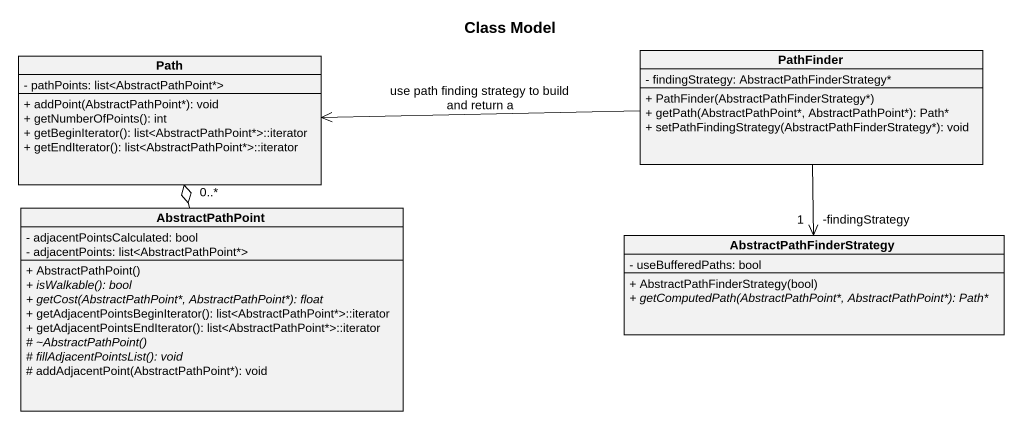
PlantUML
@startuml
title Class Model
hide circle
hide empty members
skinparam classAttributeIconSize 0
class Path {
  - pathPoints: list<AbstractPathPoint*>
  + addPoint(AbstractPathPoint*): void
  + getNumberOfPoints(): int
  + getBeginIterator(): list<AbstractPathPoint*>::iterator
  + getEndIterator(): list<AbstractPathPoint*>::iterator
}
class PathFinder {
  - findingStrategy: AbstractPathFinderStrategy*
  + PathFinder(AbstractPathFinderStrategy*)
  + getPath(AbstractPathPoint*, AbstractPathPoint*): Path*
  + setPathFindingStrategy(AbstractPathFinderStrategy*): void
}
class AbstractPathPoint {
  - adjacentPointsCalculated: bool
  - adjacentPoints: list<AbstractPathPoint*>
  + AbstractPathPoint()
  {abstract} + isWalkable(): bool
  {abstract} + getCost(AbstractPathPoint*, AbstractPathPoint*): float
  + getAdjacentPointsBeginIterator(): list<AbstractPathPoint*>::iterator
  + getAdjacentPointsEndIterator(): list<AbstractPathPoint*>::iterator
  {abstract} # ~AbstractPathPoint()
  {abstract} # fillAdjacentPointsList(): void
  # addAdjacentPoint(AbstractPathPoint*): void
}
class AbstractPathFinderStrategy {
  - useBufferedPaths: bool
  + AbstractPathFinderStrategy(bool)
  {abstract} + getComputedPath(AbstractPathPoint*, AbstractPathPoint*): Path*
}
PathFinder -left-> Path : use path finding strategy to build and return a
PathFinder --> "-findingStrategy\n1" AbstractPathFinderStrategy
AbstractPathPoint "0..*" -up-o Path
@enduml
